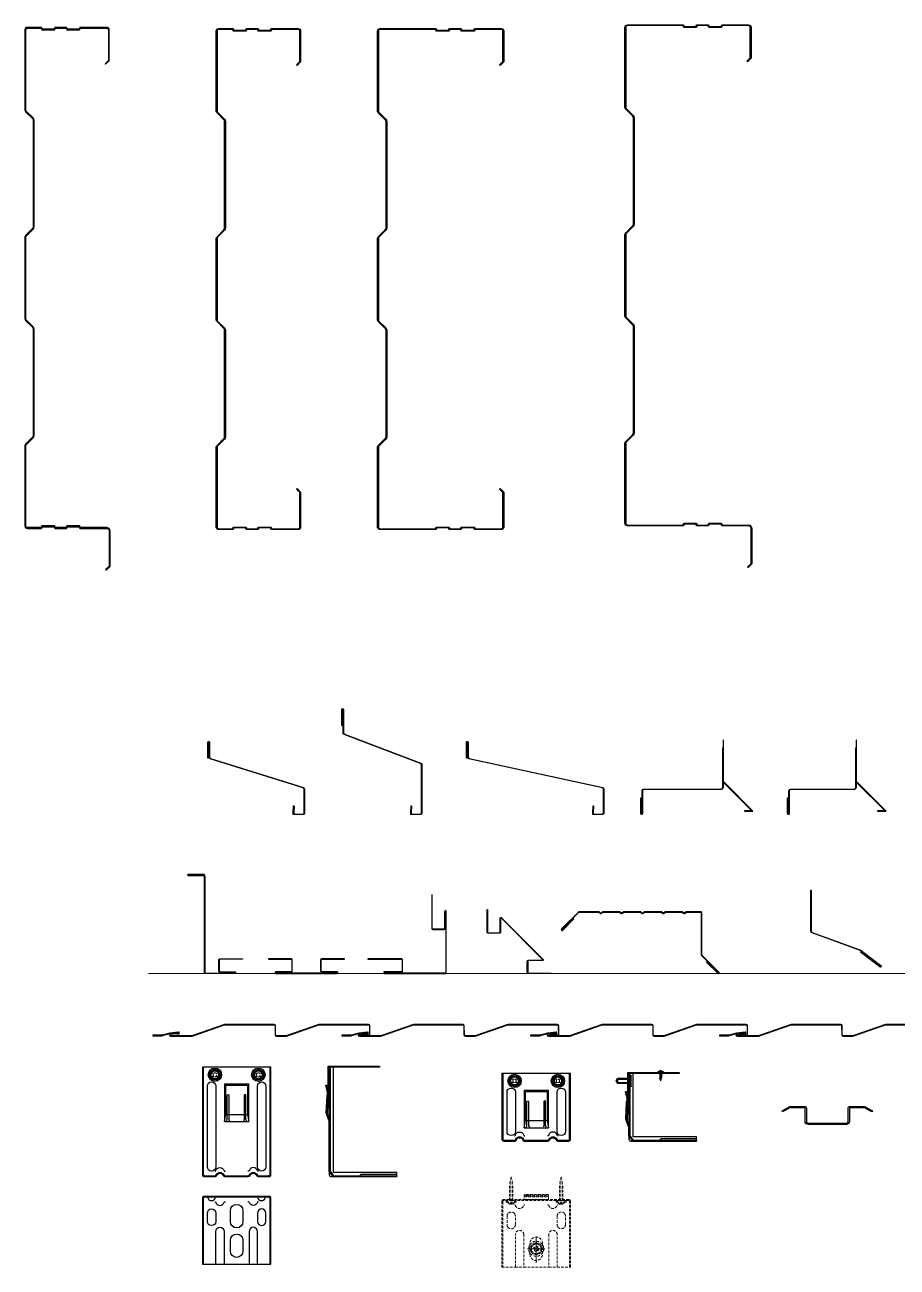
# Model space of a CAD drawing. Header units: millimetres. Extents: x 3616 to 17812, y 1698 to 9799.
# Drawn here: x 15500 to 16545, y 3517 to 5005 of the extents above; entities that cross this region are included whole.
import ezdxf

# ---------------------------------------------------------------- set-up
doc = ezdxf.new("R2010")
doc.units = ezdxf.units.MM
doc.linetypes.add('невидимая2', pattern=[4.7625, 3.175, -1.5875])
doc.linetypes.add('ОСЕВАЯ', pattern=[50.8, 31.75, -6.35, 6.35, -6.35])
for name, color, linetype, lineweight in [('1', 250, 'Continuous', 30), ('2', 5, 'Continuous', 30), ('3', 4, 'Continuous', 15), ('4', 233, 'Continuous', 30), ('6', 191, 'Continuous', 30), ('axis', 40, 'ОСЕВАЯ', 5), ('brackets 80х80', 250, 'Continuous', 30), ('d1', 4, 'Continuous', 5), ('hatch', 6, 'Continuous', 5), ('hidden', 30, 'невидимая2', 5), ('Plofile 2', 250, 'Continuous', 30), ('Siding', 3, 'Continuous', 30)]:
    doc.layers.add(name, color=color, linetype=linetype, lineweight=lineweight)
pattern_1 = [(45, (1, 542.1392), (-0.56126601, 0.56126601), [])]
pattern_2 = [(45, (1, 592.1392), (-0.56126601, 0.56126601), [])]

# ---------------------------------------------------------------- blocks, each defined once
blk = doc.blocks.new('R1')
at = {"layer": '6'}
for points in [[(9082.7, 701.5), (9078, 698.8), (9078, 693.3), (9082.7, 690.5), (9087.5, 693.3), (9087.5, 698.8)], [(9134.7, 701.5), (9130, 698.8), (9130, 693.3), (9134.7, 690.5), (9139.5, 693.3), (9139.5, 698.8)]]:
    blk.add_lwpolyline(points, close=True, dxfattribs=at)
for centre, radius in [((9082.7, 696), 8), ((9082.7, 696), 6.5), ((9082.7, 696), 5.5), ((9082.7, 696), 4.76), ((9134.7, 696), 8), ((9134.7, 696), 6.5), ((9134.7, 696), 5.5), ((9134.7, 696), 4.76)]:
    blk.add_circle(centre, radius, dxfattribs=at)
at = {"layer": 'brackets 80х80'}
blk.add_line((9095.7, 648.6), (9121.7, 648.6), dxfattribs=at)
for points in [[(9124.9, 625.7, -0.648545), (9132.5, 625.4, 0.31825), (9134.4, 624), (9147.7, 624, 0.414214), (9149.7, 626), (9149.7, 705), (9067.7, 705), (9067.7, 626, 0.414214), (9069.7, 624), (9083.1, 624, 0.31825), (9085, 625.4, -0.708231), (9092.5, 625.4, 0.31825), (9094.4, 624), (9122.7, 624, 0.282892), (9124.9, 625.7), (9124.9, 625.7)], [(9068.7, 705), (9068.7, 627, 0.414214), (9070.7, 625), (9082.4, 625, 0.290053), (9084.2, 626.2, -0.633394), (9093.3, 626.2, 0.290053), (9095.1, 625), (9122.4, 625, 0.290053), (9124.2, 626.2, -0.633394), (9133.3, 626.2, 0.290053), (9135.1, 625), (9146.7, 625, 0.414214), (9148.7, 627), (9148.7, 705)], [(9096.6, 640.8), (9097.5, 642.2), (9097.5, 671.2, -1), (9099.5, 671.2), (9099.5, 642.2), (9100.5, 640.8)], [(9120.9, 640.8), (9119.9, 642.2), (9119.9, 671.2, 1), (9117.9, 671.2), (9117.9, 642.2), (9117, 640.8)], [(9082.5, 630.4, 0.317681), (9083.7, 630.9, -0.786444), (9093.7, 630.9, 0.315935), (9095.2, 630.4, 1.393721)], [(9135, 630.4, -0.317681), (9133.7, 630.9, 0.786444), (9123.7, 630.9, -0.315935), (9122.3, 630.4, -1.393721)]]:
    blk.add_lwpolyline(points, format="xyb", dxfattribs=at)
for points in [[(9073.7, 682.5, -1), (9083.7, 682.5), (9083.7, 635.5, -1), (9073.7, 635.5)], [(9133.7, 682.5, -1), (9143.7, 682.5), (9143.7, 635.5, -1), (9133.7, 635.5)]]:
    blk.add_lwpolyline(points, format="xyb", close=True, dxfattribs=at)
for points in [[(9094.2, 685), (9094.2, 640), (9123.2, 640), (9123.2, 685)], [(9094.2, 685), (9123.2, 685)], [(9094.2, 640), (9095.7, 648.6), (9095.7, 683.5), (9121.7, 683.5), (9121.7, 648.6), (9123.2, 640)]]:
    blk.add_lwpolyline(points, dxfattribs=at)
at = {"layer": 'hidden'}
for points in [[(9078.8, 694, -0.8), (9078.8, 698), (9086.6, 698, -0.8), (9086.6, 694)], [(9130.8, 694, -0.8), (9130.8, 698), (9138.6, 698, -0.8), (9138.6, 694)]]:
    blk.add_lwpolyline(points, format="xyb", close=True, dxfattribs=at)
for centre in [(9082.7, 696), (9134.7, 696)]:
    blk.add_circle(centre, 2, dxfattribs=at)
blk = doc.blocks.new('R2')
at = {"layer": 'axis'}
for p, q in [((9108.7, 478), (9108.7, 511.8)), ((9119.1, 495), (9098.4, 495))]:
    blk.add_line(p, q, dxfattribs=at)
at = {"layer": 'hidden'}
for p, q in [((9078.7, 581.2), (9076.7, 572)), ((9078.7, 581.2), (9080.7, 572)), ((9138.5, 581.2), (9136.5, 572)), ((9138.5, 581.2), (9140.5, 572)), ((9076.7, 553), (9076.7, 572)), ((9077.6, 553), (9077.6, 575.9)), ((9079.9, 553), (9079.9, 575.9)), ((9080.7, 553), (9080.7, 572)), ((9136.5, 553), (9136.5, 572)), ((9137.3, 553), (9137.3, 575.9)), ((9139.6, 553), (9139.6, 575.9)), ((9140.5, 553), (9140.5, 572)), ((9084.8, 553), (9072.7, 553)), ((9072.7, 553), (9072.7, 550.9)), ((9072.7, 550.9), (9084.8, 550.9)), ((9080.7, 553), (9076.7, 553)), ((9084.8, 550.9), (9084.8, 553)), ((9094.2, 559.2), (9123.2, 559.2)), ((9123.2, 558), (9094.2, 558)), ((9094.2, 557.2), (9123.2, 557.2)), ((9144.5, 553), (9132.4, 553)), ((9132.4, 553), (9132.4, 550.9)), ((9132.4, 550.9), (9144.5, 550.9)), ((9140.5, 553), (9136.5, 553)), ((9144.5, 550.9), (9144.5, 553)), ((9078.4, 548.6), (9076.9, 548.6)), ((9079.1, 549.9), (9078.4, 549.9)), ((9078.4, 549.9), (9078.4, 548.6)), ((9079.1, 548.6), (9079.1, 549.9)), ((9080.6, 548.6), (9079.1, 548.6)), ((9138.1, 548.6), (9136.7, 548.6)), ((9138.8, 549.9), (9138.1, 549.9)), ((9138.1, 549.9), (9138.1, 548.6)), ((9138.8, 548.6), (9138.8, 549.9)), ((9140.3, 548.6), (9138.8, 548.6))]:
    blk.add_line(p, q, dxfattribs=at)
for points in [[(9149.7, 473), (9149.7, 552, 0.414214), (9147.7, 554), (9069.7, 554, 0.414214), (9067.7, 552), (9067.7, 473)], [(9148.7, 473), (9148.7, 551, 0.414214), (9146.7, 553), (9070.7, 553, 0.414214), (9068.7, 551), (9068.7, 473), (9067.7, 473)], [(9073.7, 554, 0.000848), (9073.7, 554, 0.000848)], [(9073.8, 553, 0.817939), (9083.6, 553)], [(9133.6, 553, 0.817939), (9143.4, 553)], [(9074.8, 537.1, 0.168761), (9073.7, 534), (9073.7, 524, 0.168761), (9074.8, 520.9, 0.168761)], [(9082.7, 537.1, 0.484322), (9074.8, 537.1)], [(9082.5, 547.6, -0.317681), (9083.7, 547.1, 0.786444), (9093.7, 547.1, -0.315935), (9095.2, 547.6, -1.393721)], [(9082.7, 520.9, 0.168761), (9083.7, 524), (9083.7, 534, 0.168761), (9082.7, 537.1)], [(9135, 547.6, 0.317681), (9133.7, 547.1, -0.786444), (9123.7, 547.1, 0.315935), (9122.3, 547.6, 1.393721)], [(9134.8, 537.1, 0.168761), (9133.7, 534), (9133.7, 524, 0.168761), (9134.8, 520.9, 0.168761)], [(9134.8, 537.1, -0.484322), (9142.7, 537.1)], [(9142.7, 520.9, 0.168761), (9143.7, 524), (9143.7, 534, 0.168761), (9142.7, 537.1)], [(9074.8, 520.9, 0.484322), (9082.7, 520.9)], [(9134.8, 520.9, 0.484322), (9142.7, 520.9)], [(9083.7, 473), (9083.7, 512, -1), (9093.7, 512), (9093.7, 473)], [(9133.7, 473), (9133.7, 512, 1), (9123.7, 512), (9123.7, 473)]]:
    blk.add_lwpolyline(points, format="xyb", dxfattribs=at)
for points in [[(9083.7, 554), (9083.7, 554)], [(9094.2, 554), (9123.2, 554), (9123.2, 560), (9094.2, 560)], [(9108.7, 488), (9114.8, 491.5), (9114.8, 498.5), (9108.7, 502), (9102.7, 498.5), (9102.7, 491.5)]]:
    blk.add_lwpolyline(points, close=True, dxfattribs=at)
blk.add_lwpolyline([(9101.2, 488.5), (9101.2, 501.5, -1), (9116.2, 501.5), (9116.2, 488.5, -1), (9101.2, 488.5)], format="xyb", close=True, dxfattribs=at)
blk.add_lwpolyline([(9067.7, 473), (9083.7, 473), (9093.7, 473), (9123.7, 473), (9133.7, 473), (9149.7, 473)], dxfattribs=at)
for radius in [9, 7, 5.85, 3.16, 2]:
    blk.add_circle((9108.7, 495), radius, dxfattribs=at)
for centre in [(9098.5, 558.3), (9118.9, 558.3)]:
    blk.add_arc(centre, 0.823, 0, 180, dxfattribs=at)
for centre, start_param, end_param in [((9078.7, 557.7), -0.779719, -0.304453), ((9078.7, 557.7), 0.304453, 0.779719), ((9138.5, 557.7), -0.779719, -0.304453), ((9138.5, 557.7), 0.304453, 0.779719)]:
    blk.add_ellipse(centre, major_axis=(0, -9.52), ratio=0.638117, start_param=start_param, end_param=end_param, dxfattribs=at)
blk = doc.blocks.new('deco')
at = {"layer": '3'}
for p, q in [((-0.29, 0), (-0.29, 1.2)), ((0.29, 0), (0.29, 1.2))]:
    blk.add_line(p, q, dxfattribs=at)
at = {"layer": '4'}
for p, q in [((0, 1.48), (-0.5, 1)), ((-0.5, 0), (-0.5, 1)), ((0.5, 0), (-0.5, 0)), ((0, 1.48), (0.5, 1)), ((0.5, 0), (0.5, 1)), ((1.52, 0), (-1.52, 0)), ((-1.52, 0), (-1.52, -0.11)), ((-1.52, -0.11), (1.52, -0.11)), ((-0.08, -0.23), (-0.46, -0.23)), ((0.08, -0.17), (-0.08, -0.17)), ((-0.08, -0.17), (-0.08, -0.23)), ((0.08, -0.23), (0.08, -0.17)), ((0.46, -0.23), (0.08, -0.23)), ((1.52, -0.11), (1.52, 0))]:
    blk.add_line(p, q, dxfattribs=at)
for major_axis, start_param, end_param in [((-1.52, 0), 0.791077, 1.266344), ((1.52, 0), -1.266344, -0.791077)]:
    blk.add_ellipse((0, 0.24), major_axis=major_axis, ratio=0.329918, start_param=start_param, end_param=end_param, dxfattribs=at)
blk = doc.blocks.new('a4')
at = {"layer": '2'}
for p, q in [((-0.5, 1), (0, 1.126)), ((-0.5, 0.1), (-0.5, 1)), ((-0.5, 1), (0.5, 1)), ((0, 1.126), (0.5, 1)), ((0.5, 1), (0.5, 0.1)), ((-1.1, 0), (-0.5, 0.1)), ((-1.1, 0), (1.1, 0)), ((0.5, 0.1), (-0.5, 0.1)), ((1.1, 0), (0.5, 0.1))]:
    blk.add_line(p, q, dxfattribs=at)
at = {"layer": '3'}
for p, q in [((-0.3, 0.1), (-0.3, 1.05)), ((0.3, 0.1), (0.3, 1.05))]:
    blk.add_line(p, q, dxfattribs=at)
blk = doc.blocks.new('R3')
at = {"layer": 'hatch'}
h = blk.add_hatch(dxfattribs=at)
h.set_pattern_fill('ANSI31', color=256, scale=0.25, angle=-180, style=0)
h.set_pattern_definition([(225, (-4368.9386, 15885.4565), (0.561266008, -0.561266008), [])])
h.paths.add_polyline_path([(9279.7, 705), (9219.7, 705), (9219.7, 661), (9218.5, 661), (9218.5, 705), (9218.5, 706.2), (9279.7, 706.2)])
h = blk.add_hatch(dxfattribs=at)
h.set_pattern_fill('ANSI31', color=256, scale=0.25, style=0)
h.paths.add_polyline_path([(9220.7, 705), (9220.7, 698.5), (9219.7, 698.5), (9219.7, 705)])
h = blk.add_hatch(dxfattribs=at)
h.set_pattern_fill('ANSI31', color=256, scale=0.25, style=0)
h.paths.add_polyline_path([(9219.7, 685), (9220.7, 685), (9220.7, 693.5), (9219.7, 693.5)])
h = blk.add_hatch(dxfattribs=at)
h.set_pattern_fill('ANSI31', color=256, scale=0.25, style=0)
edge = h.paths.add_edge_path()
edge.add_line((9234.7, 624), (9224.2, 624))
edge.add_line((9224.2, 624), (9219.7, 630.1))
edge.add_line((9219.7, 630.1), (9219.7, 639.7))
edge.add_arc((9217.7, 639.7), 2, 0, 18.1873)
edge.add_line((9219.6, 640.3), (9216.8, 648.2))
edge.add_arc((9218.7, 648.8), 2, -183.8891, -161.8127, ccw=False)
edge.add_line((9216.7, 648.9), (9217.5, 674.8))
edge.add_line((9217.5, 674.8), (9215.7, 683.3))
edge.add_line((9215.7, 683.3), (9216.7, 683.5))
edge.add_line((9216.7, 683.5), (9218.5, 674.9))
edge.add_line((9218.5, 674.9), (9217.7, 648.9))
edge.add_arc((9218.7, 648.8), 1, 176.1109, 198.1873)
edge.add_line((9217.8, 648.5), (9220.6, 640.6))
edge.add_arc((9217.7, 639.7), 3, 0, 18.1873, ccw=False)
edge.add_line((9220.7, 639.7), (9220.7, 630.4))
edge.add_line((9220.7, 630.4), (9224.7, 625))
edge.add_line((9224.7, 625), (9234.7, 625))
edge.add_line((9234.7, 625), (9234.7, 624))
h = blk.add_hatch(dxfattribs=at)
h.set_pattern_fill('ANSI31', color=256, scale=0.25, style=0)
h.set_pattern_definition([(45, (10991.4655, 400.2997), (-0.561266, 0.561266), [])])
h.paths.add_polyline_path([(9254.7, 625), (9264.7, 625), (9264.7, 624), (9254.7, 624)])
h = blk.add_hatch(dxfattribs=at)
h.set_pattern_fill('ANSI31', color=256, scale=0.25, style=0)
h.paths.add_polyline_path([(9292.7, 625), (9300.7, 625), (9300.7, 624), (9292.7, 624)])
at = {"layer": '2'}
blk.add_lwpolyline([(9279.7, 705), (9219.7, 705), (9219.7, 661), (9218.5, 661), (9218.5, 705), (9218.5, 706.2), (9279.7, 706.2)], close=True, dxfattribs=at)
at = {"layer": 'brackets 80х80'}
blk.add_line((9220.7, 705), (9220.7, 630.4), dxfattribs=at)
for points in [[(9220.7, 705), (9220.7, 698.5), (9219.7, 698.5), (9219.7, 705)], [(9219.7, 685), (9220.7, 685), (9220.7, 693.5), (9219.7, 693.5)], [(9254.7, 625), (9264.7, 625), (9264.7, 624), (9264.7, 624), (9264.7, 624), (9264.7, 624), (9264.7, 624), (9254.7, 624)], [(9292.7, 625), (9300.7, 625), (9300.7, 624), (9292.7, 624)]]:
    blk.add_lwpolyline(points, close=True, dxfattribs=at)
for points in [[(9234.7, 624), (9300.7, 624), (9300.7, 629), (9224.7, 629), (9224.7, 705), (9219.7, 705), (9219.7, 626, 0.414214), (9221.7, 624), (9234.7, 624)], [(9300.7, 626.5), (9258.2, 626.5, 0.414214), (9256.7, 625), (9256.7, 625)]]:
    blk.add_lwpolyline(points, format="xyb", dxfattribs=at)
blk.add_lwpolyline([(9234.7, 624), (9224.2, 624), (9219.7, 630.1), (9219.7, 639.7, 0.079524), (9219.6, 640.3), (9216.8, 648.2, -0.096626), (9216.7, 648.9), (9217.5, 674.8), (9215.7, 683.3), (9216.7, 683.5), (9218.5, 674.9), (9217.7, 648.9, 0.096626), (9217.8, 648.5), (9220.6, 640.6, -0.079524), (9220.7, 639.7), (9220.7, 630.4), (9224.7, 625), (9234.7, 625)], format="xyb", close=True, dxfattribs=at)
for points in [[(9217.5, 672.2), (9216.6, 671), (9215.7, 650), (9216.7, 648.9)], [(9234.7, 625), (9300.7, 625)]]:
    blk.add_lwpolyline(points, dxfattribs=at)
at = {"layer": '1', "xscale": -2, "yscale": 7, "zscale": 2, "rotation": 180}
blk.add_blockref('deco', (9257.8, 706.5), dxfattribs=at)
at = {"layer": 'd1', "xscale": 6.299999999999272, "yscale": 16, "zscale": 6.299999999999272, "rotation": 90}
blk.add_blockref('a4', (9222.3, 696), dxfattribs=at)
blk = doc.blocks.new('К1')
at = {"layer": 'brackets 80х80'}
for points in [[(9150.7, 1015.2), (9150.7, 1094.2, 0.414214), (9148.7, 1096.2), (9070.7, 1096.2, 0.414214), (9068.7, 1094.2), (9068.7, 1015.2)], [(9149.7, 1015.2), (9149.7, 1093.2, 0.414214), (9147.7, 1095.2), (9071.7, 1095.2, 0.414214), (9069.7, 1093.2), (9069.7, 1015.2), (9068.7, 1015.2)], [(9074.7, 1096.2, 0.000848), (9074.7, 1096.2, 0.000848)], [(9074.8, 1095.2, 0.817939), (9084.6, 1095.2)], [(9083.5, 1089.8, -0.317681), (9084.7, 1089.3, 0.786444), (9094.7, 1089.3, -0.315935), (9096.2, 1089.8, -1.393721)], [(9136, 1089.8, 0.317681), (9134.7, 1089.3, -0.786444), (9124.7, 1089.3, 0.315935), (9123.3, 1089.8, 1.393721)], [(9134.6, 1095.2, 0.817939), (9144.4, 1095.2)], [(9084.7, 1015.2), (9084.7, 1054.2, -1), (9094.7, 1054.2), (9094.7, 1015.2)], [(9134.7, 1015.2), (9134.7, 1054.2, 1), (9124.7, 1054.2), (9124.7, 1015.2)]]:
    blk.add_lwpolyline(points, format="xyb", dxfattribs=at)
blk.add_lwpolyline([(9084.7, 1096.2), (9084.7, 1096.2)], close=True, dxfattribs=at)
for points in [[(9102.2, 1066.1), (9102.2, 1079.1, -1), (9117.2, 1079.1), (9117.2, 1066.1, -1), (9102.2, 1066.1)], [(9074.7, 1076.2, -1), (9084.7, 1076.2), (9084.7, 1066.2, -1), (9074.7, 1066.2)], [(9144.7, 1076.2, 1), (9134.7, 1076.2), (9134.7, 1066.2, 1), (9144.7, 1066.2)], [(9102.2, 1030.7), (9102.2, 1043.7, -1), (9117.2, 1043.7), (9117.2, 1030.7, -1), (9102.2, 1030.7)]]:
    blk.add_lwpolyline(points, format="xyb", close=True, dxfattribs=at)
blk.add_lwpolyline([(9068.7, 1015.2), (9084.7, 1015.2), (9094.7, 1015.2), (9124.7, 1015.2), (9134.7, 1015.2), (9150.7, 1015.2)], dxfattribs=at)
blk = doc.blocks.new('К2')
at = {"layer": '6'}
for points in [[(9083.7, 1282.7), (9088.5, 1285.4), (9088.5, 1290.9), (9083.7, 1293.7), (9079, 1290.9), (9079, 1285.4)], [(9135.7, 1282.7), (9140.5, 1285.4), (9140.5, 1290.9), (9135.7, 1293.7), (9131, 1290.9), (9131, 1285.4)]]:
    blk.add_lwpolyline(points, close=True, dxfattribs=at)
for centre, radius in [((9083.7, 1288.2), 8), ((9083.7, 1288.2), 6.5), ((9135.7, 1288.2), 8), ((9135.7, 1288.2), 6.5), ((9083.7, 1288.2), 5.5), ((9083.7, 1288.2), 4.76), ((9135.7, 1288.2), 5.5), ((9135.7, 1288.2), 4.76)]:
    blk.add_circle(centre, radius, dxfattribs=at)
at = {"layer": 'brackets 80х80'}
blk.add_line((9096.7, 1240.7), (9122.7, 1240.7), dxfattribs=at)
for points in [[(9125.9, 1167.8, -0.648545), (9133.5, 1167.5, 0.31825), (9135.4, 1166.2), (9148.7, 1166.2, 0.414214), (9150.7, 1168.2), (9150.7, 1297.2), (9068.7, 1297.2), (9068.7, 1168.2, 0.414214), (9070.7, 1166.2), (9084.1, 1166.2, 0.31825), (9086, 1167.5, -0.708231), (9093.5, 1167.5, 0.31825), (9095.4, 1166.2), (9123.7, 1166.2, 0.282892), (9125.9, 1167.8), (9125.9, 1167.8)], [(9069.7, 1297.2), (9069.7, 1169.2, 0.414214), (9071.7, 1167.2), (9083.4, 1167.2, 0.290053), (9085.2, 1168.3, -0.633394), (9094.3, 1168.3, 0.290053), (9096.1, 1167.2), (9123.4, 1167.2, 0.290053), (9125.2, 1168.3, -0.633394), (9134.3, 1168.3, 0.290053), (9136.1, 1167.2), (9147.7, 1167.2, 0.414214), (9149.7, 1169.2), (9149.7, 1297.2)], [(9097.6, 1233), (9098.5, 1234.3), (9098.5, 1263.3, -1), (9100.5, 1263.3), (9100.5, 1234.3), (9101.5, 1233)], [(9121.9, 1233), (9120.9, 1234.3), (9120.9, 1263.3, 1), (9118.9, 1263.3), (9118.9, 1234.3), (9118, 1233)], [(9083.5, 1172.6, 0.317681), (9084.7, 1173.1, -0.786444), (9094.7, 1173.1, 0.315935), (9096.2, 1172.6, 1.393721)], [(9136, 1172.6, -0.317681), (9134.7, 1173.1, 0.786444), (9124.7, 1173.1, -0.315935), (9123.3, 1172.6, -1.393721)]]:
    blk.add_lwpolyline(points, format="xyb", dxfattribs=at)
for points in [[(9074.7, 1274.7, -1), (9084.7, 1274.7), (9084.7, 1177.7, -1), (9074.7, 1177.7)], [(9134.7, 1274.7, -1), (9144.7, 1274.7), (9144.7, 1177.7, -1), (9134.7, 1177.7)]]:
    blk.add_lwpolyline(points, format="xyb", close=True, dxfattribs=at)
for points in [[(9095.2, 1277.2), (9124.2, 1277.2)], [(9095.2, 1277.2), (9095.2, 1232.2), (9124.2, 1232.2), (9124.2, 1277.2)], [(9095.2, 1232.2), (9096.7, 1240.7), (9096.7, 1275.7), (9122.7, 1275.7), (9122.7, 1240.7), (9124.2, 1232.2)]]:
    blk.add_lwpolyline(points, dxfattribs=at)
at = {"layer": 'hidden'}
for points in [[(9079.8, 1286.2, -0.8), (9079.8, 1290.2), (9087.6, 1290.2, -0.8), (9087.6, 1286.2)], [(9131.8, 1286.2, -0.8), (9131.8, 1290.2), (9139.6, 1290.2, -0.8), (9139.6, 1286.2)]]:
    blk.add_lwpolyline(points, format="xyb", close=True, dxfattribs=at)
for centre in [(9083.7, 1288.2), (9135.7, 1288.2)]:
    blk.add_circle(centre, 2.25, dxfattribs=at)
blk = doc.blocks.new('К3')
at = {"layer": 'hatch'}
h = blk.add_hatch(dxfattribs=at)
h.set_pattern_fill('ANSI31', color=256, scale=0.25, style=0)
h.set_pattern_definition([(225, (-4367.9386, 16477.5957), (0.561266008, -0.561266008), [])])
h.paths.add_polyline_path([(9280.7, 1297.2), (9220.7, 1297.2), (9220.7, 1253.2), (9219.5, 1253.2), (9219.5, 1297.2), (9219.5, 1298.4), (9280.7, 1298.4)])
h = blk.add_hatch(dxfattribs=at)
h.set_pattern_fill('ANSI31', color=256, scale=0.25, style=0)
h.set_pattern_definition(pattern_2)
h.paths.add_polyline_path([(9221.7, 1297.2), (9221.7, 1290.7), (9220.7, 1290.7), (9220.7, 1297.2)])
h = blk.add_hatch(dxfattribs=at)
h.set_pattern_fill('ANSI31', color=256, scale=0.25, style=0)
h.set_pattern_definition(pattern_2)
h.paths.add_polyline_path([(9220.7, 1277.2), (9221.7, 1277.2), (9221.7, 1285.7), (9220.7, 1285.7)])
h = blk.add_hatch(dxfattribs=at)
h.set_pattern_fill('ANSI31', color=256, scale=0.25, style=0)
h.set_pattern_definition(pattern_1)
edge = h.paths.add_edge_path()
edge.add_line((9230.3, 1166.2), (9225.2, 1166.2))
edge.add_line((9225.2, 1166.2), (9220.7, 1172.2))
edge.add_line((9220.7, 1172.2), (9220.7, 1231.8))
edge.add_arc((9218.7, 1231.8), 2, 0, 18.1873)
edge.add_line((9220.6, 1232.5), (9217.8, 1240.3))
edge.add_arc((9219.7, 1240.9), 2, 176.1109, 198.1873, ccw=False)
edge.add_line((9217.7, 1241.1), (9218.5, 1267))
edge.add_line((9218.5, 1267), (9216.7, 1275.5))
edge.add_line((9216.7, 1275.5), (9217.7, 1275.7))
edge.add_line((9217.7, 1275.7), (9219.5, 1267))
edge.add_line((9219.5, 1267), (9218.7, 1241))
edge.add_arc((9219.7, 1240.9), 1, 176.1109, 198.1873)
edge.add_line((9218.8, 1240.6), (9221.6, 1232.8))
edge.add_arc((9218.7, 1231.8), 3, 0, 18.1873, ccw=False)
edge.add_line((9221.7, 1231.8), (9221.7, 1172.6))
edge.add_line((9221.7, 1172.6), (9225.7, 1167.2))
edge.add_line((9225.7, 1167.2), (9230.3, 1167.2))
edge.add_line((9230.3, 1167.2), (9230.3, 1166.2))
h = blk.add_hatch(dxfattribs=at)
h.set_pattern_fill('ANSI31', color=256, scale=0.25, style=0)
h.paths.add_polyline_path([(9258.3, 1167.2), (9265.7, 1167.2), (9265.7, 1166.2), (9258.3, 1166.2)])
h = blk.add_hatch(dxfattribs=at)
h.set_pattern_fill('ANSI31', color=256, scale=0.25, style=0)
h.set_pattern_definition(pattern_1)
h.paths.add_polyline_path([(9293.7, 1167.2), (9301.7, 1167.2), (9301.7, 1166.2), (9293.7, 1166.2)])
at = {"layer": '2'}
blk.add_lwpolyline([(9280.7, 1297.2), (9220.7, 1297.2), (9220.7, 1253.2), (9219.5, 1253.2), (9219.5, 1297.2), (9219.5, 1298.4), (9280.7, 1298.4)], close=True, dxfattribs=at)
at = {"layer": 'brackets 80х80'}
blk.add_line((9221.7, 1297.2), (9221.7, 1172.6), dxfattribs=at)
for points in [[(9220.7, 1297.2), (9220.7, 1168.2, 0.414214), (9222.7, 1166.2), (9301.7, 1166.2), (9301.7, 1171.2), (9225.7, 1171.2), (9225.7, 1297.2)], [(9230.3, 1166.2), (9230.3, 1166.2), (9230.3, 1166.2), (9230.3, 1166.2), (9230.3, 1166.2), (9225.2, 1166.2), (9220.7, 1172.2), (9220.7, 1231.8, 0.079524), (9220.6, 1232.5), (9217.8, 1240.3, -0.096626), (9217.7, 1241.1), (9218.5, 1267), (9216.7, 1275.5), (9217.7, 1275.7), (9219.5, 1267), (9218.7, 1241, 0.096626), (9218.8, 1240.6), (9221.6, 1232.8, -0.079524), (9221.7, 1231.8), (9221.7, 1172.6), (9225.7, 1167.2), (9230.3, 1167.2)]]:
    blk.add_lwpolyline(points, format="xyb", close=True, dxfattribs=at)
for points in [[(9221.7, 1297.2), (9221.7, 1290.7), (9220.7, 1290.7), (9220.7, 1297.2)], [(9220.7, 1277.2), (9221.7, 1277.2), (9221.7, 1285.7), (9220.7, 1285.7)], [(9258.3, 1167.2), (9265.7, 1167.2), (9265.7, 1166.2), (9258.3, 1166.2)], [(9293.7, 1167.2), (9301.7, 1167.2), (9301.7, 1166.2), (9293.7, 1166.2)]]:
    blk.add_lwpolyline(points, close=True, dxfattribs=at)
for points in [[(9218.5, 1264.3), (9217.6, 1263.1), (9216.7, 1242.2), (9217.7, 1241.1)], [(9225.7, 1167.2), (9301.7, 1167.2)]]:
    blk.add_lwpolyline(points, dxfattribs=at)
blk.add_lwpolyline([(9301.7, 1168.7), (9259.2, 1168.7, 0.414214), (9257.7, 1167.2), (9257.7, 1167.2)], format="xyb", dxfattribs=at)

msp = doc.modelspace()

# ---------------------------------------------------------------- linework, layer by layer
at = {"layer": '1'}
msp.add_lwpolyline([(16514.4, 3702.7), (16505.8, 3707.7, 0.131652), (16505.5, 3707.8), (16488.1, 3707.8, 0.414214), (16487.6, 3707.3), (16487.6, 3691.3, -0.414214), (16484.1, 3687.8), (16438.1, 3687.8, -0.414214), (16434.6, 3691.3), (16434.6, 3707.3, 0.414214), (16434.1, 3707.8), (16416.6, 3707.8, 0.131652), (16416.3, 3707.7), (16407.7, 3702.7), (16407, 3704), (16407, 3704), (16407, 3704), (16415.6, 3709, -0.131652), (16416.6, 3709.3), (16434.1, 3709.3, -0.414214), (16436.1, 3707.3), (16436.1, 3691.3, 0.414214), (16438.1, 3689.3), (16484.1, 3689.3, 0.414214), (16486.1, 3691.3), (16486.1, 3707.3, -0.414214), (16488.1, 3709.3), (16505.5, 3709.3, -0.131652), (16506.5, 3709), (16515.2, 3704)], format="xyb", close=True, dxfattribs=at)
at = {"layer": 'd1'}
msp.add_lwpolyline([(15648.3, 3868.5), (17012.9, 3868.5)], dxfattribs=at)
at = {"layer": 'hidden'}
for points in [[(15658.5, 3794), (15661.5, 3794), (15661.5, 3794.5), (15658.5, 3794.5)], [(15884.6, 3794), (15887.6, 3794), (15887.6, 3794.5), (15884.6, 3794.5)], [(16110.8, 3794), (16113.8, 3794), (16113.8, 3794.5), (16110.8, 3794.5)], [(16337, 3794), (16340, 3794), (16340, 3794.5), (16337, 3794.5)]]:
    msp.add_lwpolyline(points, close=True, dxfattribs=at)
at = {"layer": 'Plofile 2'}
for points in [[(15596.9, 4957.3), (15601.2, 4961.5), (15601.2, 4998.5, 0.414214), (15598.2, 5001.5), (15566.2, 5001.5), (15565.2, 4999.5), (15551.2, 4999.5), (15550.2, 5001.5), (15536.2, 5001.5), (15535.2, 4999.5), (15521.2, 4999.5), (15520.2, 5001.5), (15510.2, 5001.5), (15503.2, 5001.5, 0.414214), (15500.2, 4998.5), (15500.2, 4902.8, 0.198912), (15501.1, 4900.6), (15509.3, 4892.4, -0.198912), (15510.2, 4890.3), (15510.2, 4762.8, -0.198912), (15509.3, 4760.6), (15501.1, 4752.4, 0.198912), (15500.2, 4750.3), (15500.2, 4652.8, 0.198912), (15501.1, 4650.6), (15509.3, 4642.4, -0.198912), (15510.2, 4640.3), (15510.2, 4512.8, -0.198912), (15509.3, 4510.6), (15501.1, 4502.4, 0.198912), (15500.2, 4500.3), (15500.2, 4404.5, 0.414214), (15503.2, 4401.5), (15520.2, 4401.5), (15521.2, 4403.5), (15535.2, 4403.5), (15536.2, 4401.5), (15550.2, 4401.5), (15551.2, 4403.5), (15565.2, 4403.5), (15566.2, 4401.5), (15598.2, 4401.5, -0.414214), (15601.2, 4398.5), (15601.2, 4356.5), (15596.9, 4352.3), (15597.6, 4351.6), (15602.2, 4356.1), (15602.2, 4398.5, 0.414214), (15598.2, 4402.5), (15566.8, 4402.5), (15565.8, 4404.5), (15550.6, 4404.5), (15549.6, 4402.5), (15536.8, 4402.5), (15535.8, 4404.5), (15520.6, 4404.5), (15519.6, 4402.5), (15503.2, 4402.5, -0.414214), (15501.2, 4404.5), (15501.2, 4500.3, -0.198912), (15501.8, 4501.7), (15510, 4509.9, 0.198912), (15511.2, 4512.8), (15511.2, 4640.3, 0.198912), (15510, 4643.1), (15501.8, 4651.4, -0.198912), (15501.2, 4652.8), (15501.2, 4750.3, -0.198912), (15501.8, 4751.7), (15510, 4759.9, 0.198912), (15511.2, 4762.8), (15511.2, 4890.3, 0.198912), (15510, 4893.1), (15501.8, 4901.4, -0.198912), (15501.2, 4902.8), (15501.2, 4998.5, -0.414214), (15503.2, 5000.5), (15510.2, 5000.5), (15519.6, 5000.5), (15520.6, 4998.5), (15535.8, 4998.5), (15536.8, 5000.5), (15549.6, 5000.5), (15550.6, 4998.5), (15565.8, 4998.5), (15566.8, 5000.5), (15598.2, 5000.5, -0.414214), (15600.2, 4998.5), (15600.2, 4961.9), (15596.2, 4958)], [(15825.5, 4956.5), (15829.4, 4960.5), (15829.4, 4997.1, 0.414214), (15827.4, 4999.1), (15796, 4999.1), (15795, 4997.1), (15779.8, 4997.1), (15778.8, 4999.1), (15766, 4999.1), (15765, 4997.1), (15749.8, 4997.1), (15748.8, 4999.1), (15739.4, 4999.1), (15732.4, 4999.1, 0.414214), (15730.4, 4997.1), (15730.4, 4901.3, 0.198912), (15731, 4899.9), (15739.2, 4891.6, -0.198912), (15740.4, 4888.8), (15740.4, 4761.3, -0.198912), (15739.2, 4758.5), (15731, 4750.2, 0.198912), (15730.4, 4748.8), (15730.4, 4651.3, 0.198912), (15731, 4649.9), (15739.2, 4641.6, -0.198912), (15740.4, 4638.8), (15740.4, 4511.3, -0.198912), (15739.2, 4508.5), (15731, 4500.2, 0.198912), (15730.4, 4498.8), (15730.4, 4403.1, 0.414214), (15732.4, 4401.1), (15748.8, 4401.1), (15749.8, 4403.1), (15765, 4403.1), (15766, 4401.1), (15778.8, 4401.1), (15779.8, 4403.1), (15795, 4403.1), (15796, 4401.1), (15827.4, 4401.1, 0.414214), (15829.4, 4403.1), (15829.4, 4444.6), (15825.5, 4448.6), (15826.2, 4449.3), (15830.4, 4445.1), (15830.4, 4403.1, -0.414214), (15827.4, 4400.1), (15795.4, 4400.1), (15794.4, 4402.1), (15780.4, 4402.1), (15779.4, 4400.1), (15765.4, 4400.1), (15764.4, 4402.1), (15750.4, 4402.1), (15749.4, 4400.1), (15732.4, 4400.1, -0.414214), (15729.4, 4403.1), (15729.4, 4498.8, -0.198912), (15730.3, 4500.9), (15738.5, 4509.2, 0.198912), (15739.4, 4511.3), (15739.4, 4638.8, 0.198912), (15738.5, 4640.9), (15730.3, 4649.2, -0.198912), (15729.4, 4651.3), (15729.4, 4748.8, -0.198912), (15730.3, 4750.9), (15738.5, 4759.2, 0.198912), (15739.4, 4761.3), (15739.4, 4888.8, 0.198912), (15738.5, 4890.9), (15730.3, 4899.2, -0.198912), (15729.4, 4901.3), (15729.4, 4997.1, -0.414214), (15732.4, 5000.1), (15739.4, 5000.1), (15749.4, 5000.1), (15750.4, 4998.1), (15764.4, 4998.1), (15765.4, 5000.1), (15779.4, 5000.1), (15780.4, 4998.1), (15794.4, 4998.1), (15795.4, 5000.1), (15827.4, 5000.1, -0.414214), (15830.4, 4997.1), (15830.4, 4960.1), (15826.2, 4955.8)], [(16068.7, 4956.5), (16072.7, 4960.5), (16072.7, 4997.1, 0.414214), (16070.7, 4999.1), (16039.3, 4999.1), (16038.3, 4997.1), (16023.1, 4997.1), (16022.1, 4999.1), (16009.3, 4999.1), (16008.3, 4997.1), (15993.1, 4997.1), (15992.1, 4999.1), (15932.7, 4999.1), (15925.7, 4999.1, 0.414214), (15923.7, 4997.1), (15923.7, 4901.3, 0.198912), (15924.3, 4899.9), (15932.5, 4891.6, -0.198912), (15933.7, 4888.8), (15933.7, 4761.3, -0.198912), (15932.5, 4758.5), (15924.3, 4750.2, 0.198912), (15923.7, 4748.8), (15923.7, 4651.3, 0.198912), (15924.3, 4649.9), (15932.5, 4641.6, -0.198912), (15933.7, 4638.8), (15933.7, 4511.3, -0.198912), (15932.5, 4508.5), (15924.3, 4500.2, 0.198912), (15923.7, 4498.8), (15923.7, 4403.1, 0.414214), (15925.7, 4401.1), (15992.1, 4401.1), (15993.1, 4403.1), (16008.3, 4403.1), (16009.3, 4401.1), (16022.1, 4401.1), (16023.1, 4403.1), (16038.3, 4403.1), (16039.3, 4401.1), (16070.7, 4401.1, 0.414214), (16072.7, 4403.1), (16072.7, 4444.6), (16068.7, 4448.6), (16069.4, 4449.3), (16073.7, 4445.1), (16073.7, 4403.1, -0.414214), (16070.7, 4400.1), (16038.7, 4400.1), (16037.7, 4402.1), (16023.7, 4402.1), (16022.7, 4400.1), (16008.7, 4400.1), (16007.7, 4402.1), (15993.7, 4402.1), (15992.7, 4400.1), (15925.7, 4400.1, -0.414214), (15922.7, 4403.1), (15922.7, 4498.8, -0.198912), (15923.5, 4500.9), (15931.8, 4509.2, 0.198912), (15932.7, 4511.3), (15932.7, 4638.8, 0.198912), (15931.8, 4640.9), (15923.5, 4649.2, -0.198912), (15922.7, 4651.3), (15922.7, 4748.8, -0.198912), (15923.5, 4750.9), (15931.8, 4759.2, 0.198912), (15932.7, 4761.3), (15932.7, 4888.8, 0.198912), (15931.8, 4890.9), (15923.5, 4899.2, -0.198912), (15922.7, 4901.3), (15922.7, 4997.1, -0.414214), (15925.7, 5000.1), (15932.7, 5000.1), (15992.7, 5000.1), (15993.7, 4998.1), (16007.7, 4998.1), (16008.7, 5000.1), (16022.7, 5000.1), (16023.7, 4998.1), (16037.7, 4998.1), (16038.7, 5000.1), (16070.7, 5000.1, -0.414214), (16073.7, 4997.1), (16073.7, 4960.1), (16069.4, 4955.8)], [(16364.9, 4961), (16368.9, 4965), (16368.9, 5001.6, 0.414214), (16366.9, 5003.6), (16335.5, 5003.6), (16334.5, 5001.6), (16319.3, 5001.6), (16318.3, 5003.6), (16305.5, 5003.6), (16304.5, 5001.6), (16289.3, 5001.6), (16288.3, 5003.6), (16228.9, 5003.6), (16221.9, 5003.6, 0.414214), (16219.9, 5001.6), (16219.9, 4905.8, 0.198912), (16220.5, 4904.4), (16228.7, 4896.2, -0.198912), (16229.9, 4893.3), (16229.9, 4765.8, -0.198912), (16228.7, 4763), (16220.5, 4754.8, 0.198912), (16219.9, 4753.3), (16219.9, 4655.8, 0.198912), (16220.5, 4654.4), (16228.7, 4646.2, -0.198912), (16229.9, 4643.3), (16229.9, 4515.8, -0.198912), (16228.7, 4513), (16220.5, 4504.8, 0.198912), (16219.9, 4503.3), (16219.9, 4407.6, 0.414214), (16221.9, 4405.6), (16288.3, 4405.6), (16289.3, 4407.6), (16304.5, 4407.6), (16305.5, 4405.6), (16318.3, 4405.6), (16319.3, 4407.6), (16334.5, 4407.6), (16335.5, 4405.6), (16366.9, 4405.6, -0.414214), (16370.9, 4401.6), (16370.9, 4359.2), (16366.3, 4354.6), (16365.6, 4355.3), (16369.9, 4359.6), (16369.9, 4401.6, 0.414214), (16366.9, 4404.6), (16334.9, 4404.6), (16333.9, 4406.6), (16319.9, 4406.6), (16318.9, 4404.6), (16304.9, 4404.6), (16303.9, 4406.6), (16289.9, 4406.6), (16288.9, 4404.6), (16221.9, 4404.6, -0.414214), (16218.9, 4407.6), (16218.9, 4503.3, -0.198912), (16219.8, 4505.5), (16228, 4513.7, 0.198912), (16228.9, 4515.8), (16228.9, 4643.3, 0.198912), (16228, 4645.5), (16219.8, 4653.7, -0.198912), (16218.9, 4655.8), (16218.9, 4753.3, -0.198912), (16219.8, 4755.5), (16228, 4763.7, 0.198912), (16228.9, 4765.8), (16228.9, 4893.3, 0.198912), (16228, 4895.5), (16219.8, 4903.7, -0.198912), (16218.9, 4905.8), (16218.9, 5001.6, -0.414214), (16221.9, 5004.6), (16228.9, 5004.6), (16288.9, 5004.6), (16289.9, 5002.6), (16303.9, 5002.6), (16304.9, 5004.6), (16318.9, 5004.6), (16319.9, 5002.6), (16333.9, 5002.6), (16334.9, 5004.6), (16366.9, 5004.6, -0.414214), (16369.9, 5001.6), (16369.9, 4964.6), (16365.6, 4960.3)], [(16238.3, 4078.9), (16238.3, 4059.9, 0.414214), (16238.8, 4059.4, 0.414214), (16239.3, 4059.9), (16239.3, 4086.9, -0.414214), (16241.8, 4089.4), (16334.4, 4089.4, 0.414214), (16335.9, 4090.9), (16335.9, 4138.9), (16336.4, 4138.9), (16336.4, 4090.9, -0.414214), (16334.4, 4088.9), (16241.8, 4088.9, 0.414214), (16239.8, 4086.9), (16239.8, 4059.9, -0.414214), (16238.8, 4058.9), (16238.8, 4058.9, -0.414214), (16237.8, 4059.9), (16237.8, 4078.9)], [(16362.2, 4062.7), (16372.2, 4062.7), (16337.5, 4097.5, -0.198912), (16336.9, 4098.9), (16336.9, 4148), (16336.4, 4148), (16336.4, 4098.7, 0.198912), (16337, 4097.3), (16371, 4063.2), (16362.2, 4063.2)], [(16414.2, 4078.9), (16414.2, 4059.9, 0.414214), (16414.7, 4059.4, 0.414214), (16415.2, 4059.9), (16415.2, 4086.9, -0.414214), (16417.7, 4089.4), (16493.7, 4089.4, 0.414214), (16495.2, 4090.9), (16495.2, 4138.9), (16495.7, 4138.9), (16495.7, 4090.9, -0.414214), (16493.7, 4088.9), (16417.7, 4088.9, 0.414214), (16415.7, 4086.9), (16415.7, 4059.9, -0.414214), (16414.7, 4058.9), (16414.7, 4058.9, -0.414214), (16413.7, 4059.9), (16413.7, 4078.9)], [(16521.5, 4062.7), (16531.5, 4062.7), (16496.8, 4097.5, -0.198912), (16496.2, 4098.9), (16496.2, 4148), (16495.7, 4148), (16495.7, 4098.7, 0.198912), (16496.3, 4097.3), (16530.3, 4063.2), (16521.5, 4063.2)], [(15760.9, 3885.5), (15733.9, 3885.5, 0.414214), (15732.9, 3884.5), (15732.9, 3871.5, 0.414214), (15733.9, 3870.5), (15751.9, 3870.5, -1), (15751.9, 3868.5), (15716.4, 3868.5, -0.414214), (15715.4, 3869.5), (15715.4, 3984.5, 0.414214), (15714.4, 3985.5), (15696.4, 3985.5, -0.414214), (15695.4, 3986.5), (15695.4, 3986.5, -0.414214), (15696.4, 3987.5), (15715.4, 3987.5), (15715.4, 3987), (15696.4, 3987, 0.414214), (15695.9, 3986.5, 0.414214), (15696.4, 3986), (15714.4, 3986, -0.414214), (15715.9, 3984.5), (15715.9, 3869.5, 0.414214), (15716.4, 3869), (15751.9, 3869, 1), (15751.9, 3870), (15733.9, 3870, -0.414214), (15732.4, 3871.5), (15732.4, 3884.5, -0.414214), (15733.9, 3886), (15760.9, 3886)], [(15987.4, 3962.5), (15987.4, 3922.5, 0.414214), (15988.9, 3921), (16001.9, 3921, 0.414214), (16003.4, 3922.5), (16003.4, 3942.5, -0.414214), (16003.9, 3943, -0.414214), (16004.4, 3942.5), (16004.4, 3869.5, -0.414214), (16003.9, 3869), (15930.9, 3869, -0.414214), (15930.4, 3869.5, -0.414214), (15930.9, 3870), (15950.9, 3870, 0.414214), (15952.4, 3871.5), (15952.4, 3884.5, 0.414214), (15950.9, 3886), (15910.9, 3886), (15910.9, 3885.5), (15950.9, 3885.5, -0.414214), (15951.9, 3884.5), (15951.9, 3871.5, -0.414214), (15950.9, 3870.5), (15930.9, 3870.5, 0.414214), (15929.9, 3869.5), (15929.9, 3869.5, 0.414214), (15930.9, 3868.5), (16003.9, 3868.5, 0.414214), (16004.9, 3869.5), (16004.9, 3942.5, 0.414214), (16003.9, 3943.5), (16003.9, 3943.5, 0.414214), (16002.9, 3942.5), (16002.9, 3922.5, -0.414214), (16001.9, 3921.5), (15988.9, 3921.5, -0.414214), (15987.9, 3922.5), (15987.9, 3962.5)], [(16501.2, 3894.3), (16524.4, 3876.8, 0.414214), (16525.1, 3876.9, 0.414214), (16525, 3877.6), (16500.2, 3896.3, 0.073717), (16499.8, 3896.5), (16443, 3917.1, -0.315299), (16441.4, 3919.5), (16441.4, 3968.1), (16441.9, 3968.1), (16441.9, 3919.5, 0.315299), (16443.2, 3917.6), (16500, 3896.9, -0.073717), (16500.5, 3896.7), (16525.3, 3878, -0.414214), (16525.5, 3876.6), (16525.5, 3876.6, -0.414214), (16524.1, 3876.4), (16500.9, 3893.9)], [(16054.3, 3945.1), (16054.3, 3918.1, 0.414214), (16055.3, 3917.1), (16068.3, 3917.1, 0.414214), (16069.3, 3918.1), (16069.3, 3934.6, -0.668179), (16071, 3935.3), (16120.7, 3885.7, -0.668179), (16120, 3884), (16103.4, 3884, 0.414214), (16102.4, 3883), (16102.4, 3870, 0.414214), (16103.4, 3869), (16130.4, 3869), (16130.4, 3868.5), (16103.4, 3868.5, -0.414214), (16101.9, 3870), (16101.9, 3883, -0.414214), (16103.4, 3884.5), (16120, 3884.5, 0.668179), (16120.3, 3885.4), (16070.7, 3935, 0.668179), (16069.8, 3934.6), (16069.8, 3918.1, -0.414214), (16068.3, 3916.6), (16055.3, 3916.6, -0.414214), (16053.8, 3918.1), (16053.8, 3945.1)], [(16316.4, 3882.2), (16329.9, 3868.8, 0.414214), (16331.3, 3868.8), (16331.3, 3868.8, 0.414214), (16331.3, 3870.2), (16311.1, 3890.4, -0.198912), (16310.8, 3891.1), (16310.8, 3899.9, -0.198912), (16310.8, 3899.9), (16310.8, 3910.7, 0.198912), (16310.8, 3910.7), (16310.8, 3941.3, 0.198912), (16310.8, 3941.3), (16310.8, 3941.3, -0.198912), (16310.8, 3941.3), (16310.8, 3941.3, 0.414214), (16309.8, 3942.3), (16292.3, 3942.3, 0.198912), (16291.6, 3942), (16290.6, 3941, -0.414214), (16289.2, 3941), (16288.2, 3942, 0.198912), (16287.5, 3942.3), (16267.3, 3942.3, 0.198912), (16266.6, 3942), (16265.6, 3941, -0.414214), (16264.2, 3941), (16263.2, 3942, 0.198912), (16262.5, 3942.3), (16242.3, 3942.3, 0.198912), (16241.6, 3942), (16240.6, 3941, -0.414214), (16239.2, 3941), (16238.2, 3942, 0.198912), (16237.5, 3942.3), (16217.3, 3942.3, 0.198912), (16216.6, 3942), (16215.6, 3941, -0.414214), (16214.2, 3941), (16213.2, 3942, 0.198912), (16212.5, 3942.3), (16192.3, 3942.3, 0.198912), (16191.6, 3942), (16190.6, 3941, -0.414214), (16189.2, 3941), (16188.2, 3942, 0.198912), (16187.5, 3942.3), (16164.9, 3942.3, 0.198912), (16164.9, 3942.3), (16164.9, 3942.3, -0.717207), (16164.9, 3942.3), (16164.9, 3942.3, 0.198912), (16164.9, 3942.3), (16163.5, 3942.3), (16163.5, 3942.3), (16163.5, 3942.3), (16163.5, 3942.3), (16142.9, 3921.8, 0.414214), (16142.9, 3920.4), (16142.9, 3920.4, 0.414214), (16144.4, 3920.4), (16157.8, 3933.8), (16157.4, 3934.2), (16144, 3920.7, -0.414214), (16143.3, 3920.7, -0.414214), (16143.3, 3921.4), (16163.7, 3941.8), (16164.9, 3941.8, -0.198912), (16164.9, 3941.8), (16164.9, 3941.8, 2.237192), (16164.9, 3941.8), (16164.9, 3941.8, -0.198912), (16164.9, 3941.8), (16187.5, 3941.8, -0.198912), (16187.8, 3941.6), (16188.8, 3940.6, 0.414214), (16191, 3940.6), (16192, 3941.6, -0.198912), (16192.3, 3941.8), (16212.5, 3941.8, -0.198912), (16212.8, 3941.6), (16213.8, 3940.6, 0.414214), (16216, 3940.6), (16217, 3941.6, -0.198912), (16217.3, 3941.8), (16237.5, 3941.8, -0.198912), (16237.8, 3941.6), (16238.8, 3940.6, 0.414214), (16241, 3940.6), (16242, 3941.6, -0.198912), (16242.3, 3941.8), (16262.5, 3941.8, -0.198912), (16262.8, 3941.6), (16263.8, 3940.6, 0.414214), (16266, 3940.6), (16267, 3941.6, -0.198912), (16267.3, 3941.8), (16287.5, 3941.8, -0.198912), (16287.8, 3941.6), (16288.8, 3940.6, 0.414214), (16291, 3940.6), (16292, 3941.6, -0.198912), (16292.3, 3941.8), (16309.8, 3941.8, -0.414214), (16310.3, 3941.3), (16310.3, 3941.3, 0.198912), (16310.3, 3941.3), (16310.3, 3941.3, -0.198912), (16310.3, 3941.3), (16310.3, 3910.7, -0.198912), (16310.3, 3910.7), (16310.3, 3899.9, 0.198912), (16310.3, 3899.9), (16310.3, 3891.1, 0.198912), (16310.7, 3890.1), (16330.9, 3869.9, -0.414214), (16330.9, 3869.2, -0.414214), (16330.2, 3869.2), (16316.8, 3882.6)], [(15882.9, 3886), (15855.9, 3886, 0.414214), (15854.4, 3884.5), (15854.4, 3871.5, 0.414214), (15855.9, 3870), (15873.9, 3870, -0.414214), (15874.4, 3869.5, -0.414214), (15873.9, 3869), (15800.9, 3869, -0.414214), (15800.4, 3869.5, -0.414214), (15800.9, 3870), (15818.9, 3870, 0.414214), (15820.4, 3871.5), (15820.4, 3884.5, 0.414214), (15818.9, 3886), (15791.9, 3886), (15791.9, 3885.5), (15818.9, 3885.5, -0.414214), (15819.9, 3884.5), (15819.9, 3871.5, -0.414214), (15818.9, 3870.5), (15800.9, 3870.5, 0.414214), (15799.9, 3869.5), (15799.9, 3869.5, 0.414214), (15800.9, 3868.5), (15873.9, 3868.5, 0.414214), (15874.9, 3869.5), (15874.9, 3869.5, 0.414214), (15873.9, 3870.5), (15855.9, 3870.5, -0.414214), (15854.9, 3871.5), (15854.9, 3884.5, -0.414214), (15855.9, 3885.5), (15882.9, 3885.5)]]:
    msp.add_lwpolyline(points, format="xyb", close=True, dxfattribs=at)
for points in [[(15880.2, 4165.6), (15879.7, 4165.6, 0.668179), (15879.7, 4165.6), (15879.7, 4184.6, -0.414214), (15880.7, 4185.6), (15880.7, 4185.6, -0.414214), (15881.7, 4184.6), (15881.7, 4157.1, 0.32381), (15883.1, 4155.2), (15974.5, 4120.4, -0.32381), (15975.8, 4118.5), (15975.8, 4060.5, -0.405546), (15974.3, 4059), (15962.3, 4058.8), (15962.3, 4064.8), (15962.7, 4065.8), (15962.7, 4069.2), (15963.2, 4069.2), (15963.2, 4065.7), (15962.8, 4064.7), (15962.8, 4059.3), (15974.3, 4059.5, 0.404656), (15975.3, 4060.5), (15975.3, 4118.1, 0.32381), (15974, 4120), (15882.6, 4154.8, -0.32381), (15881.2, 4156.7), (15881.2, 4184.6, 0.414214), (15880.7, 4185.1), (15880.7, 4185.1, 0.414214), (15880.2, 4184.6), (15880.2, 4165.6)], [(15719.9, 4126.4), (15719.4, 4126.4, 0.668179), (15719.4, 4126.4), (15719.4, 4145.4, -0.414214), (15720.4, 4146.4), (15720.4, 4146.4, -0.414214), (15721.4, 4145.4), (15721.4, 4127.9, 0.32381), (15722.7, 4126), (15833.8, 4091.2, -0.32381), (15835.2, 4089.3), (15835.2, 4060.5, -0.405546), (15833.6, 4059), (15821.7, 4058.8), (15821.7, 4064.8), (15822.1, 4065.8), (15822.1, 4069.2), (15822.6, 4069.2), (15822.6, 4065.7), (15822.2, 4064.7), (15822.2, 4059.3), (15833.6, 4059.5, 0.404656), (15834.7, 4060.5), (15834.7, 4088.9, 0.32381), (15833.3, 4090.8), (15722.2, 4125.6, -0.32381), (15720.9, 4127.5), (15720.9, 4145.4, 0.414214), (15720.4, 4145.9), (15720.4, 4145.9, 0.414214), (15719.9, 4145.4), (15719.9, 4126.4)], [(16029.5, 4126.4), (16029, 4126.4, 0.668179), (16029, 4126.4), (16029, 4145.4, -0.414214), (16030, 4146.4), (16030, 4146.4, -0.414214), (16031, 4145.4), (16031, 4127.9, 0.32381), (16032.3, 4126), (16192.3, 4091.2, -0.32381), (16193.7, 4089.3), (16193.7, 4060.5, -0.405546), (16192.1, 4059), (16180.2, 4058.8), (16180.2, 4064.8), (16180.6, 4065.8), (16180.6, 4069.2), (16181.1, 4069.2), (16181.1, 4065.7), (16180.7, 4064.7), (16180.7, 4059.3), (16192.1, 4059.5, 0.404656), (16193.2, 4060.5), (16193.2, 4088.9, 0.32381), (16191.8, 4090.8), (16031.8, 4125.6, -0.32381), (16030.5, 4127.5), (16030.5, 4145.4, 0.414214), (16030, 4145.9), (16030, 4145.9, 0.414214), (16029.5, 4145.4), (16029.5, 4126.4)]]:
    msp.add_lwpolyline(points, format="xyb", dxfattribs=at)
at = {"layer": 'Siding'}
for points in [[(15653.5, 3794), (15664.2, 3794, 0.074412), (15665.2, 3794.1), (15673.9, 3796.7), (15684.3, 3797.9, -0.398209), (15684.8, 3797.4, -0.253287), (15684.4, 3796.6, -0.247026), (15683.4, 3796.6, -0.013633), (15682.3, 3797, 0.081757), (15680.5, 3797.1), (15674.7, 3796.5, 0.990058), (15674.8, 3793.5), (15687.3, 3793.5), (15700.4, 3793.5), (15739.4, 3807), (15798.8, 3807, -0.377396), (15799.8, 3805.9), (15799.9, 3795.2, 0.413519), (15801.6, 3793.5), (15813.4, 3793.5), (15852.4, 3807), (15911.7, 3807, -0.404656), (15912.8, 3805.9), (15912.9, 3794.5), (15907.5, 3794.5), (15906.5, 3794.9), (15903.1, 3794.9), (15903.1, 3794.4), (15906.5, 3794.4), (15907.5, 3794), (15913.5, 3794), (15913.3, 3805.9, 0.405546), (15911.7, 3807.5), (15852.3, 3807.5), (15852.3, 3807.5), (15813.3, 3794), (15801.6, 3794), (15801.6, 3794, -0.414214), (15800.4, 3795.2), (15800.3, 3805.9), (15800.3, 3805.9, 0.382843), (15798.8, 3807.5), (15739.3, 3807.5), (15700.3, 3794), (15687.3, 3794), (15674.8, 3794), (15674.8, 3794, -1), (15674.8, 3796), (15680.6, 3796.6, -0.079849), (15682.1, 3796.5, 0.012939), (15683.2, 3796.1, 0.242715), (15684.6, 3796.2, 0.256034), (15685.3, 3797.4, 0.412321), (15684.3, 3798.4), (15673.8, 3797.2), (15665.1, 3794.6, -0.074412), (15664.2, 3794.5), (15653.5, 3794.5)], [(15879.6, 3794), (15890.4, 3794, 0.074412), (15891.4, 3794.1), (15900.1, 3796.7), (15910.5, 3797.9, -0.398209), (15911, 3797.4, -0.253287), (15910.5, 3796.6, -0.247026), (15909.6, 3796.6, -0.013633), (15908.4, 3797, 0.081757), (15906.7, 3797.1), (15900.9, 3796.5, 0.990058), (15901, 3793.5), (15913.5, 3793.5), (15926.5, 3793.5), (15965.5, 3807), (16025, 3807, -0.377396), (16026, 3805.9), (16026.1, 3795.2, 0.413519), (16027.8, 3793.5), (16039.5, 3793.5), (16078.5, 3807), (16137.9, 3807, -0.404656), (16139, 3805.9), (16139.1, 3794.5), (16133.7, 3794.5), (16132.7, 3794.9), (16129.2, 3794.9), (16129.2, 3794.4), (16132.6, 3794.4), (16133.6, 3794), (16139.6, 3794), (16139.5, 3805.9, 0.405546), (16137.9, 3807.5), (16078.5, 3807.5), (16078.5, 3807.5), (16039.5, 3794), (16027.8, 3794), (16027.8, 3794, -0.414214), (16026.6, 3795.2), (16026.5, 3805.9), (16026.5, 3805.9, 0.382843), (16025, 3807.5), (15965.5, 3807.5), (15926.5, 3794), (15913.5, 3794), (15901, 3794), (15901, 3794, -1), (15901, 3796), (15906.8, 3796.6, -0.079849), (15908.3, 3796.5, 0.012939), (15909.4, 3796.1, 0.242715), (15910.8, 3796.2, 0.256034), (15911.5, 3797.4, 0.412321), (15910.5, 3798.4), (15900, 3797.2), (15891.3, 3794.6, -0.074412), (15890.4, 3794.5), (15879.6, 3794.5)], [(16105.8, 3794), (16116.6, 3794, 0.074412), (16117.6, 3794.1), (16126.2, 3796.7), (16136.7, 3797.9, -0.398209), (16137.1, 3797.4, -0.253287), (16136.7, 3796.6, -0.247026), (16135.8, 3796.6, -0.013633), (16134.6, 3797, 0.081757), (16132.9, 3797.1), (16127.1, 3796.5, 0.990058), (16127.1, 3793.5), (16139.6, 3793.5), (16152.7, 3793.5), (16191.7, 3807), (16251.2, 3807, -0.377396), (16252.1, 3805.9), (16252.3, 3795.2, 0.413519), (16254, 3793.5), (16265.7, 3793.5), (16304.7, 3807), (16364, 3807, -0.404656), (16365.1, 3805.9), (16365.3, 3794.5), (16359.9, 3794.5), (16358.9, 3794.9), (16355.4, 3794.9), (16355.4, 3794.4), (16358.8, 3794.4), (16359.8, 3794), (16365.8, 3794), (16365.6, 3805.9, 0.405546), (16364, 3807.5), (16304.6, 3807.5), (16304.6, 3807.5), (16265.6, 3794), (16254, 3794), (16254, 3794, -0.414214), (16252.8, 3795.2), (16252.6, 3805.9), (16252.6, 3805.9, 0.382843), (16251.2, 3807.5), (16191.6, 3807.5), (16152.6, 3794), (16139.6, 3794), (16127.1, 3794), (16127.1, 3794, -1), (16127.1, 3796), (16132.9, 3796.6, -0.079849), (16134.5, 3796.5, 0.012939), (16135.6, 3796.1, 0.242715), (16137, 3796.2, 0.256034), (16137.6, 3797.4, 0.412321), (16136.6, 3798.4), (16126.1, 3797.2), (16117.5, 3794.6, -0.074412), (16116.6, 3794.5), (16105.8, 3794.5)]]:
    msp.add_lwpolyline(points, format="xyb", close=True, dxfattribs=at)
msp.add_lwpolyline([(16590.2, 3807.5), (16530.8, 3807.5), (16530.8, 3807.5), (16491.8, 3794), (16480.2, 3794), (16480.2, 3794, -0.414214), (16479, 3795.2), (16478.8, 3805.9), (16478.8, 3805.9, 0.382843), (16477.4, 3807.5), (16417.8, 3807.5), (16378.8, 3794), (16365.8, 3794), (16353.3, 3794), (16353.3, 3794, -1), (16353.3, 3796), (16359.1, 3796.6, -0.079849), (16360.6, 3796.5, 0.012939), (16361.8, 3796.1, 0.242715), (16363.1, 3796.2, 0.256034), (16363.8, 3797.4, 0.412321), (16362.8, 3798.4), (16352.3, 3797.2), (16343.6, 3794.6, -0.074412), (16342.8, 3794.5), (16332, 3794.5), (16332, 3794), (16342.8, 3794, 0.074412), (16343.8, 3794.1), (16352.4, 3796.7), (16362.8, 3797.9, -0.398209), (16363.3, 3797.4, -0.253287), (16362.9, 3796.6, -0.247026), (16362, 3796.6, -0.013633), (16360.8, 3797, 0.081757), (16359.1, 3797.1), (16353.3, 3796.5, 0.990058), (16353.3, 3793.5), (16365.8, 3793.5), (16378.9, 3793.5), (16417.9, 3807), (16477.3, 3807, -0.377396), (16478.3, 3805.9), (16478.5, 3795.2, 0.413519), (16480.2, 3793.5), (16491.9, 3793.5), (16530.9, 3807), (16590.2, 3807, -0.404656)], format="xyb", dxfattribs=at)

# ---------------------------------------------------------------- block references
at = {"layer": 'brackets 80х80'}
for name, p in [('К2', (6644.1, 2459.1)), ('К3', (6644.1, 2459.1)), ('R3', (7003.9, 3043.8)), ('R1', (7003.9, 3043.8)), ('R2', (7003.9, 3043.8)), ('К1', (6644.1, 2505.3))]:
    msp.add_blockref(name, p, dxfattribs=at)

doc.saveas('drawing.dxf')
